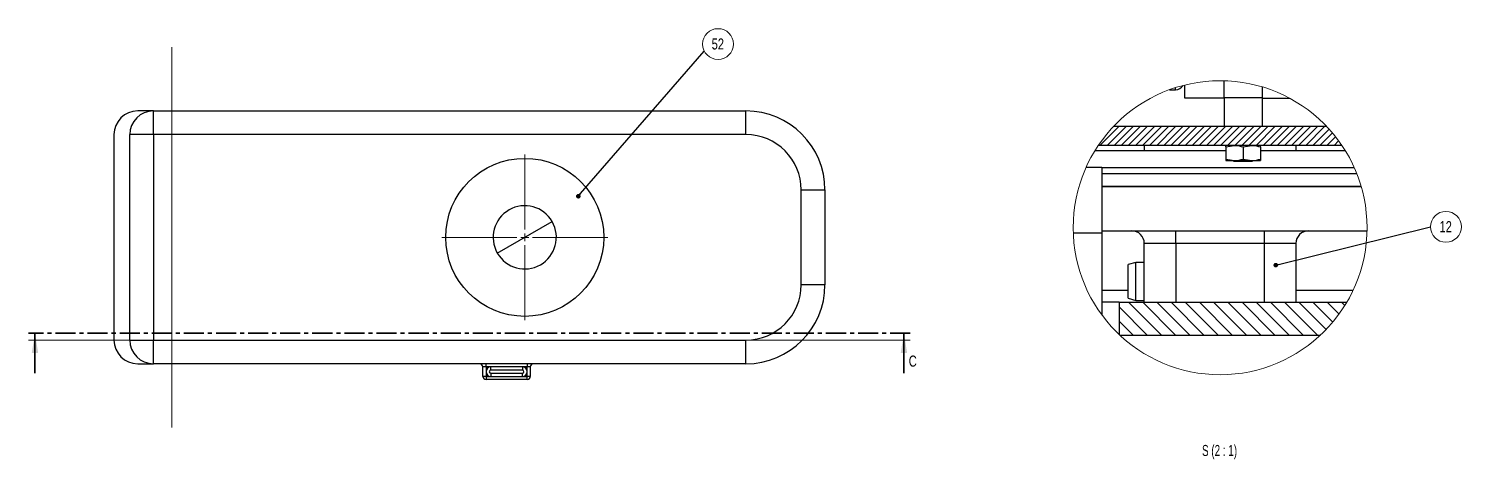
# Model space of a CAD drawing. Header units: millimetres. Extents: x 1 to 1186, y 0 to 838.
# Drawn here: x 253.2 to 706.6, y 375.4 to 511.7 of the extents above; entities that cross this region are included whole.
import ezdxf

# ---------------------------------------------------------------- set-up
doc = ezdxf.new("R2010")
doc.units = ezdxf.units.MM
doc.linetypes.add('CENTER', pattern=[10.16, 6.35, -1.27, 1.27, -1.27])
doc.styles.add('SLDTEXTSTYLE0', font='TXT', dxfattribs={"width": 0.75})
doc.styles.add('SLDTEXTSTYLE1', font='TXT', dxfattribs={"width": 0.666667})
doc.dimstyles.new('SLDDIMSTYLE0', dxfattribs={"dimtxt": 0.18, "dimasz": 1.44, "dimexe": 0, "dimexo": 0.0625, "dimgap": 0, "dimtad": 0, "dimtih": 1, "dimtoh": 1, "dimdec": 0, "dimrnd": 1e-09, "dimzin": 0, "dimdsep": 46, "dimtxsty": 'Standard', "dimblk1": 'DOT', "dimblk2": 'DOT', "dimsah": 1, "dimcen": 0.09, "dimadec": 0, "dimazin": 0, "dimtfac": 1.44, "dimtdec": 0, "dimtofl": 0, "dimtmove": 0, "dimatfit": 3, "dimldrblk": 'DOT', "dimfxl": 0, "dimfrac": 2, "dimtolj": 1, "dimtzin": 0, "dimarcsym": 0})

# ---------------------------------------------------------------- blocks, each defined once
blk = doc.blocks.new('SW_NOTE_0_4')
at = {"color": 0, "linetype": 'Continuous', "lineweight": 0}
blk.add_circle((4.35, 2.21), 4.88, dxfattribs=at)
at = {"color": 0, "linetype": 'Continuous', "lineweight": 0, "insert": (4.28, 4), "char_height": 3.5, "attachment_point": 2, "style": 'SLDTEXTSTYLE0'}
blk.add_mtext('52', dxfattribs=at)
blk = doc.blocks.new('_Dot')
at = {"color": 0, "linetype": 'ByBlock', "lineweight": -2}
blk.add_line((-0.5, 0), (-1, 0), dxfattribs=at)
at = {"color": 0, "linetype": 'ByBlock', "const_width": 0.5}
blk.add_lwpolyline([(-0.25, 0, 1), (0.25, 0, 1)], format="xyb", close=True, dxfattribs=at)
blk = doc.blocks.new('SW_CENTERMARKSYMBOL_0')
at = {"color": 0, "linetype": 'Continuous', "lineweight": 18}
for p, q in [((0, 2.5), (0, 26.25)), ((-2.5, 0), (-26.25, 0)), ((0, 0), (-1.25, 0)), ((0, 0), (0, 1.25)), ((0, 0), (0, -1.25)), ((0, 0), (1.25, 0)), ((2.5, 0), (26.25, 0)), ((0, -2.5), (0, -26.25))]:
    blk.add_line(p, q, dxfattribs=at)
blk = doc.blocks.new('SW_HATCH_11')
at = {"color": 0, "linetype": 'Continuous', "lineweight": 18}
for p, q in [((-70.47, 5.86), (-76.47, -0.14)), ((-68.22, 5.86), (-74.22, -0.14)), ((-65.98, 5.86), (-71.98, -0.14)), ((-63.73, 5.86), (-69.73, -0.14)), ((-61.49, 5.86), (-67.49, -0.14)), ((-59.24, 5.86), (-65.24, -0.14)), ((-57, 5.86), (-63, -0.14)), ((-54.75, 5.86), (-60.75, -0.14)), ((-52.51, 5.86), (-58.51, -0.14)), ((-50.26, 5.86), (-56.26, -0.14)), ((-48.02, 5.86), (-54.02, -0.14)), ((-45.77, 5.86), (-51.77, -0.14)), ((-43.53, 5.86), (-49.53, -0.14)), ((-41.28, 5.86), (-47.28, -0.14)), ((-39.04, 5.86), (-45.04, -0.14)), ((-36.79, 5.86), (-42.79, -0.14)), ((-34.55, 5.86), (-40.55, -0.14)), ((-32.3, 5.86), (-38.3, -0.14)), ((-30.06, 5.86), (-36.06, -0.14)), ((-27.81, 5.86), (-33.81, -0.14)), ((-25.57, 5.86), (-31.57, -0.14)), ((-23.32, 5.86), (-29.32, -0.14)), ((-21.08, 5.86), (-27.08, -0.14)), ((-18.83, 5.86), (-24.83, -0.14)), ((-16.59, 5.86), (-22.59, -0.14)), ((-14.34, 5.86), (-20.34, -0.14)), ((-12.1, 5.86), (-18.1, -0.14)), ((-9.85, 5.86), (-15.85, -0.14)), ((-7.61, 5.86), (-13.61, -0.14)), ((-5.36, 5.86), (-11.36, -0.14)), ((-3.96, 5.02), (-9.12, -0.14)), ((-2.91, 3.83), (-6.87, -0.14)), ((-1.9, 2.59), (-4.63, -0.14)), ((-0.93, 1.32), (-2.38, -0.14)), ((0, 0), (-0.14, -0.14)), ((-67.43, -49.74), (-57.03, -60.14)), ((-62.94, -49.74), (-52.54, -60.14)), ((-58.45, -49.74), (-48.05, -60.14)), ((-53.96, -49.74), (-43.56, -60.14)), ((-49.47, -49.74), (-39.07, -60.14)), ((-44.98, -49.74), (-34.58, -60.14)), ((-40.49, -49.74), (-30.09, -60.14)), ((-36, -49.74), (-25.6, -60.14)), ((-31.51, -49.74), (-21.11, -60.14)), ((-27.02, -49.74), (-16.62, -60.14)), ((-22.53, -49.74), (-12.13, -60.14)), ((-18.04, -49.74), (-7.64, -60.14)), ((-13.55, -49.74), (-4.89, -58.4)), ((-9.06, -49.74), (-2.76, -56.03)), ((-4.57, -49.74), (-0.8, -53.51)), ((-0.08, -49.74), (1.01, -50.83)), ((-70.44, -51.22), (-61.52, -60.14)), ((-70.44, -55.71), (-66.01, -60.14))]:
    blk.add_line(p, q, dxfattribs=at)
blk = doc.blocks.new('SW_NOTE_0_57')
at = {"color": 0, "linetype": 'Continuous', "lineweight": 0}
blk.add_circle((4.88, 0), 4.88, dxfattribs=at)
at = {"color": 0, "linetype": 'Continuous', "lineweight": 0, "insert": (4.81, 1.79), "char_height": 3.5, "attachment_point": 2, "style": 'SLDTEXTSTYLE0'}
blk.add_mtext('12', dxfattribs=at)

msp = doc.modelspace()

# ---------------------------------------------------------------- linework, layer by layer
at = {"color": 7, "linetype": 'Continuous', "lineweight": 18}
for p, q in [((298.53, 505.86), (298.53, 385.47)), ((532.17, 413.16), (253.17, 413.16)), ((532.17, 413.16), (253.17, 413.16))]:
    msp.add_line(p, q, dxfattribs=at)
at = {"color": 7, "linetype": 'Continuous', "lineweight": 25}
for p, q in [((631.51, 489.76), (631.51, 495.2)), ((614.17, 492.36), (616.11, 492.36)), ((616.11, 492.36), (616.11, 493.02)), ((618.91, 493.82), (618.91, 489.76)), ((618.91, 489.76), (631.51, 489.76)), ((643.51, 489.76), (631.51, 489.76)), ((631.51, 489.76), (631.51, 480.76)), ((643.51, 493.28), (643.51, 489.76)), ((643.51, 489.76), (643.51, 480.76)), ((292.67, 485.66), (287.67, 485.66)), ((292.67, 478.16), (292.67, 485.66)), ((292.67, 485.66), (480.17, 485.66)), ((480.17, 478.16), (480.17, 485.66)), ((643.51, 489.66), (652.29, 489.66)), ((631.51, 480.76), (596.53, 480.76)), ((643.51, 480.76), (631.51, 480.76)), ((663.94, 480.76), (643.51, 480.76)), ((280.17, 478.16), (280.17, 413.16)), ((292.67, 478.16), (285.17, 478.16)), ((285.17, 413.16), (285.17, 478.16)), ((480.17, 478.16), (292.67, 478.16)), ((292.67, 478.16), (292.67, 413.16)), ((590.67, 473.16), (632.01, 473.16)), ((668.76, 474.76), (591.7, 474.76)), ((606.23, 474.76), (606.23, 473.16)), ((632.01, 474.27), (634.76, 474.76)), ((632.01, 474.27), (632.01, 474.76)), ((632.01, 474.27), (632.01, 470.45)), ((637.51, 474.27), (640.26, 474.76)), ((637.51, 474.27), (637.51, 470.45)), ((643.01, 474.27), (643.01, 474.76)), ((643.01, 474.27), (643.01, 470.45)), ((643.01, 473.16), (669.8, 473.16)), ((654.23, 474.76), (654.23, 473.16)), ((592.78, 467.76), (587.8, 467.76)), ((592.78, 467.76), (592.78, 447.02)), ((592.78, 467.73), (630.23, 467.73)), ((630.23, 467.73), (672.67, 467.73)), ((632.01, 470.45), (634.76, 469.96)), ((632.01, 470.45), (632.01, 469.96)), ((632.01, 469.96), (634.76, 469.96)), ((634.51, 469.96), (634.51, 469.76)), ((634.51, 469.76), (640.51, 469.76)), ((634.76, 469.96), (640.26, 469.96)), ((637.51, 470.45), (640.26, 469.96)), ((640.26, 469.96), (643.01, 469.96)), ((640.51, 469.76), (640.51, 469.96)), ((643.01, 470.45), (643.01, 469.96)), ((673.52, 465.73), (592.78, 465.73)), ((673.49, 465.81), (670.46, 465.81)), ((497.67, 460.66), (505.17, 460.66)), ((497.67, 430.66), (497.67, 460.66)), ((505.17, 460.66), (505.17, 430.66)), ((592.78, 461.81), (674.86, 461.81)), ((592.78, 461.73), (674.88, 461.73)), ((401.49, 440.7), (418.85, 450.63)), ((592.78, 447.02), (583.75, 447.02)), ((592.78, 447.73), (630.23, 447.73)), ((592.78, 447.02), (592.78, 421.12)), ((616.23, 443.73), (616.23, 447.73)), ((630.23, 447.73), (676.73, 447.73)), ((644.23, 443.73), (644.23, 447.73)), ((616.23, 443.73), (606.23, 443.73)), ((606.23, 425.16), (606.23, 443.73)), ((644.23, 443.73), (616.23, 443.73)), ((616.23, 443.73), (616.23, 425.16)), ((654.23, 443.73), (644.23, 443.73)), ((644.23, 425.16), (644.23, 443.73)), ((654.23, 443.73), (654.23, 425.16)), ((603.51, 437.73), (601.11, 437.09)), ((601.11, 426.38), (601.11, 437.09)), ((606.23, 437.73), (603.51, 437.73)), ((603.51, 425.73), (603.51, 437.73)), ((505.17, 430.66), (497.67, 430.66)), ((592.78, 428.91), (601.11, 428.91)), ((601.11, 426.38), (603.51, 425.73)), ((654.23, 428.91), (672.32, 428.91)), ((598.23, 425.16), (592.78, 425.16)), ((598.23, 425.16), (598.23, 414.95)), ((598.23, 425.16), (670.34, 425.16)), ((603.51, 425.73), (606.23, 425.73)), ((285.17, 413.16), (292.67, 413.16)), ((292.67, 413.16), (480.17, 413.16)), ((292.67, 405.66), (292.67, 413.16)), ((480.17, 405.66), (480.17, 413.16)), ((598.44, 414.76), (662.03, 414.76)), ((287.67, 405.66), (292.67, 405.66)), ((480.17, 405.66), (292.67, 405.66)), ((397.92, 404.66), (396.92, 404.66)), ((396.92, 401.66), (396.92, 404.66)), ((397.92, 404.66), (397.92, 405.66)), ((399.42, 404.66), (397.92, 404.66)), ((397.92, 404.66), (397.92, 403.16)), ((409.42, 404.66), (399.42, 404.66)), ((399.42, 403.66), (399.42, 404.66)), ((409.42, 403.66), (399.42, 403.66)), ((410.92, 404.66), (409.42, 404.66)), ((409.42, 404.66), (409.42, 403.66)), ((410.92, 405.66), (410.92, 404.66)), ((411.92, 404.66), (410.92, 404.66)), ((410.92, 403.16), (410.92, 404.66)), ((411.92, 404.66), (411.92, 401.66)), ((397.92, 401.66), (396.92, 401.66)), ((397.92, 403.16), (397.92, 401.66)), ((397.92, 401.66), (399.42, 401.66)), ((397.92, 401.66), (397.92, 400.66)), ((410.92, 400.66), (397.92, 400.66)), ((399.42, 402.66), (399.42, 401.66)), ((399.42, 402.66), (409.42, 402.66)), ((399.42, 401.66), (409.42, 401.66)), ((409.42, 401.66), (409.42, 402.66)), ((409.42, 401.66), (410.92, 401.66)), ((410.92, 401.66), (410.92, 403.16)), ((411.92, 401.66), (410.92, 401.66)), ((410.92, 400.66), (410.92, 401.66))]:
    msp.add_line(p, q, dxfattribs=at)
at = {"color": 7, "linetype": 'CENTER', "lineweight": 35}
msp.add_line((532.17, 415.39), (253.17, 415.39), dxfattribs=at)
at = {"color": 7, "linetype": 'Continuous', "lineweight": 35}
for p, q in [((255.17, 402.69), (255.17, 415.39)), ((530.17, 402.69), (530.17, 415.39))]:
    msp.add_line(p, q, dxfattribs=at)
at = {"color": 7, "linetype": 'Continuous', "lineweight": 18}
msp.add_circle((630.23, 448.71), 46.51, dxfattribs=at)
at = {"color": 7, "linetype": 'Continuous', "lineweight": 25}
msp.add_circle((410.17, 445.66), 25, dxfattribs=at)
msp.add_circle((410.17, 445.66), 25, dxfattribs=at)
for centre, radius, start, end in [((616.12, 495.12), 2.76, 269.7319, 329.4839), ((287.67, 478.16), 7.5, 90, 180), ((292.67, 478.16), 7.5, 90, 180), ((480.17, 460.66), 25, 0, 90), ((480.17, 460.66), 17.5, 0, 90), ((410.17, 445.66), 10, 29.7889, 209.7889), ((410.17, 445.66), 10, 299.7889, 29.7889), ((602.23, 443.73), 4, 360, 90), ((658.23, 443.73), 4, 90, 180), ((410.17, 445.66), 10, 209.7889, 299.7889), ((480.17, 430.66), 17.5, 270, 0), ((480.17, 430.66), 25, 270, 0), ((287.67, 413.16), 7.5, 180, 270), ((292.67, 413.16), 7.5, 180, 270), ((395.92, 404.66), 1, 0, 90), ((399.42, 403.16), 1.5, 90, 180), ((399.42, 403.16), 0.5, 90, 270), ((409.42, 403.16), 1.5, 0, 90), ((409.42, 403.16), 0.5, 270, 90), ((412.92, 404.66), 1, 90, 180), ((397.92, 401.66), 1, 180, 270), ((399.42, 403.16), 1.5, 180, 270), ((409.42, 403.16), 1.5, 270, 0), ((410.92, 401.66), 1, 270, 0)]:
    msp.add_arc(centre, radius, start, end, dxfattribs=at)
for points in [[(634.76, 474.76), (634.83, 474.76), (635.76, 474.75), (636.67, 474.5), (637.51, 474.27)], [(640.26, 474.76), (640.33, 474.76), (641.26, 474.75), (642.17, 474.5), (643.01, 474.27)], [(634.76, 469.96), (634.83, 469.96), (635.76, 469.97), (636.67, 470.22), (637.51, 470.45)], [(640.26, 469.96), (640.33, 469.96), (641.26, 469.97), (642.17, 470.22), (643.01, 470.45)]]:
    msp.add_open_spline(points, degree=3, knots=[0, 0, 0, 0, 0.069863, 1, 1, 1, 1], dxfattribs=at)
at = {"color": 7, "linetype": 'Continuous', "lineweight": 35}
for points in [[(255.17, 415.39), (254.15, 409.04), (256.19, 409.04)], [(530.17, 415.39), (529.15, 409.04), (531.19, 409.04)]]:
    msp.add_solid(points, dxfattribs=at)

# ---------------------------------------------------------------- block references
at = {"color": 7, "linetype": 'Continuous', "lineweight": 0}
for name, p in [('SW_NOTE_0_4', (466.99, 504.6)), ('SW_CENTERMARKSYMBOL_0', (410.17, 445.66)), ('SW_NOTE_0_57', (696.81, 449))]:
    msp.add_blockref(name, p, dxfattribs=at)
at = {"color": 7, "linetype": 'Continuous', "lineweight": 18}
msp.add_blockref('SW_HATCH_11', (668.67, 474.89), dxfattribs=at)

# ---------------------------------------------------------------- texts
at = {"color": 7, "linetype": 'Continuous', "insert": (531.69, 408.25), "char_height": 3.5, "attachment_point": 1, "style": 'SLDTEXTSTYLE0'}
msp.add_mtext('C', dxfattribs=at)
at = {"color": 7, "linetype": 'Continuous', "lineweight": 0, "insert": (630.05, 379.97), "char_height": 3.5, "attachment_point": 2, "style": 'SLDTEXTSTYLE1'}
msp.add_mtext('S (2 : 1)', dxfattribs=at)

# ---------------------------------------------------------------- leaders
at = {"color": 7, "linetype": 'Continuous', "lineweight": 0}
for points in [[(427.12, 458.67), (466.99, 504.6)], [(647.83, 436.87), (696.81, 449)]]:
    msp.add_leader(points, dimstyle='SLDDIMSTYLE0', dxfattribs=at)

doc.saveas('drawing.dxf')
